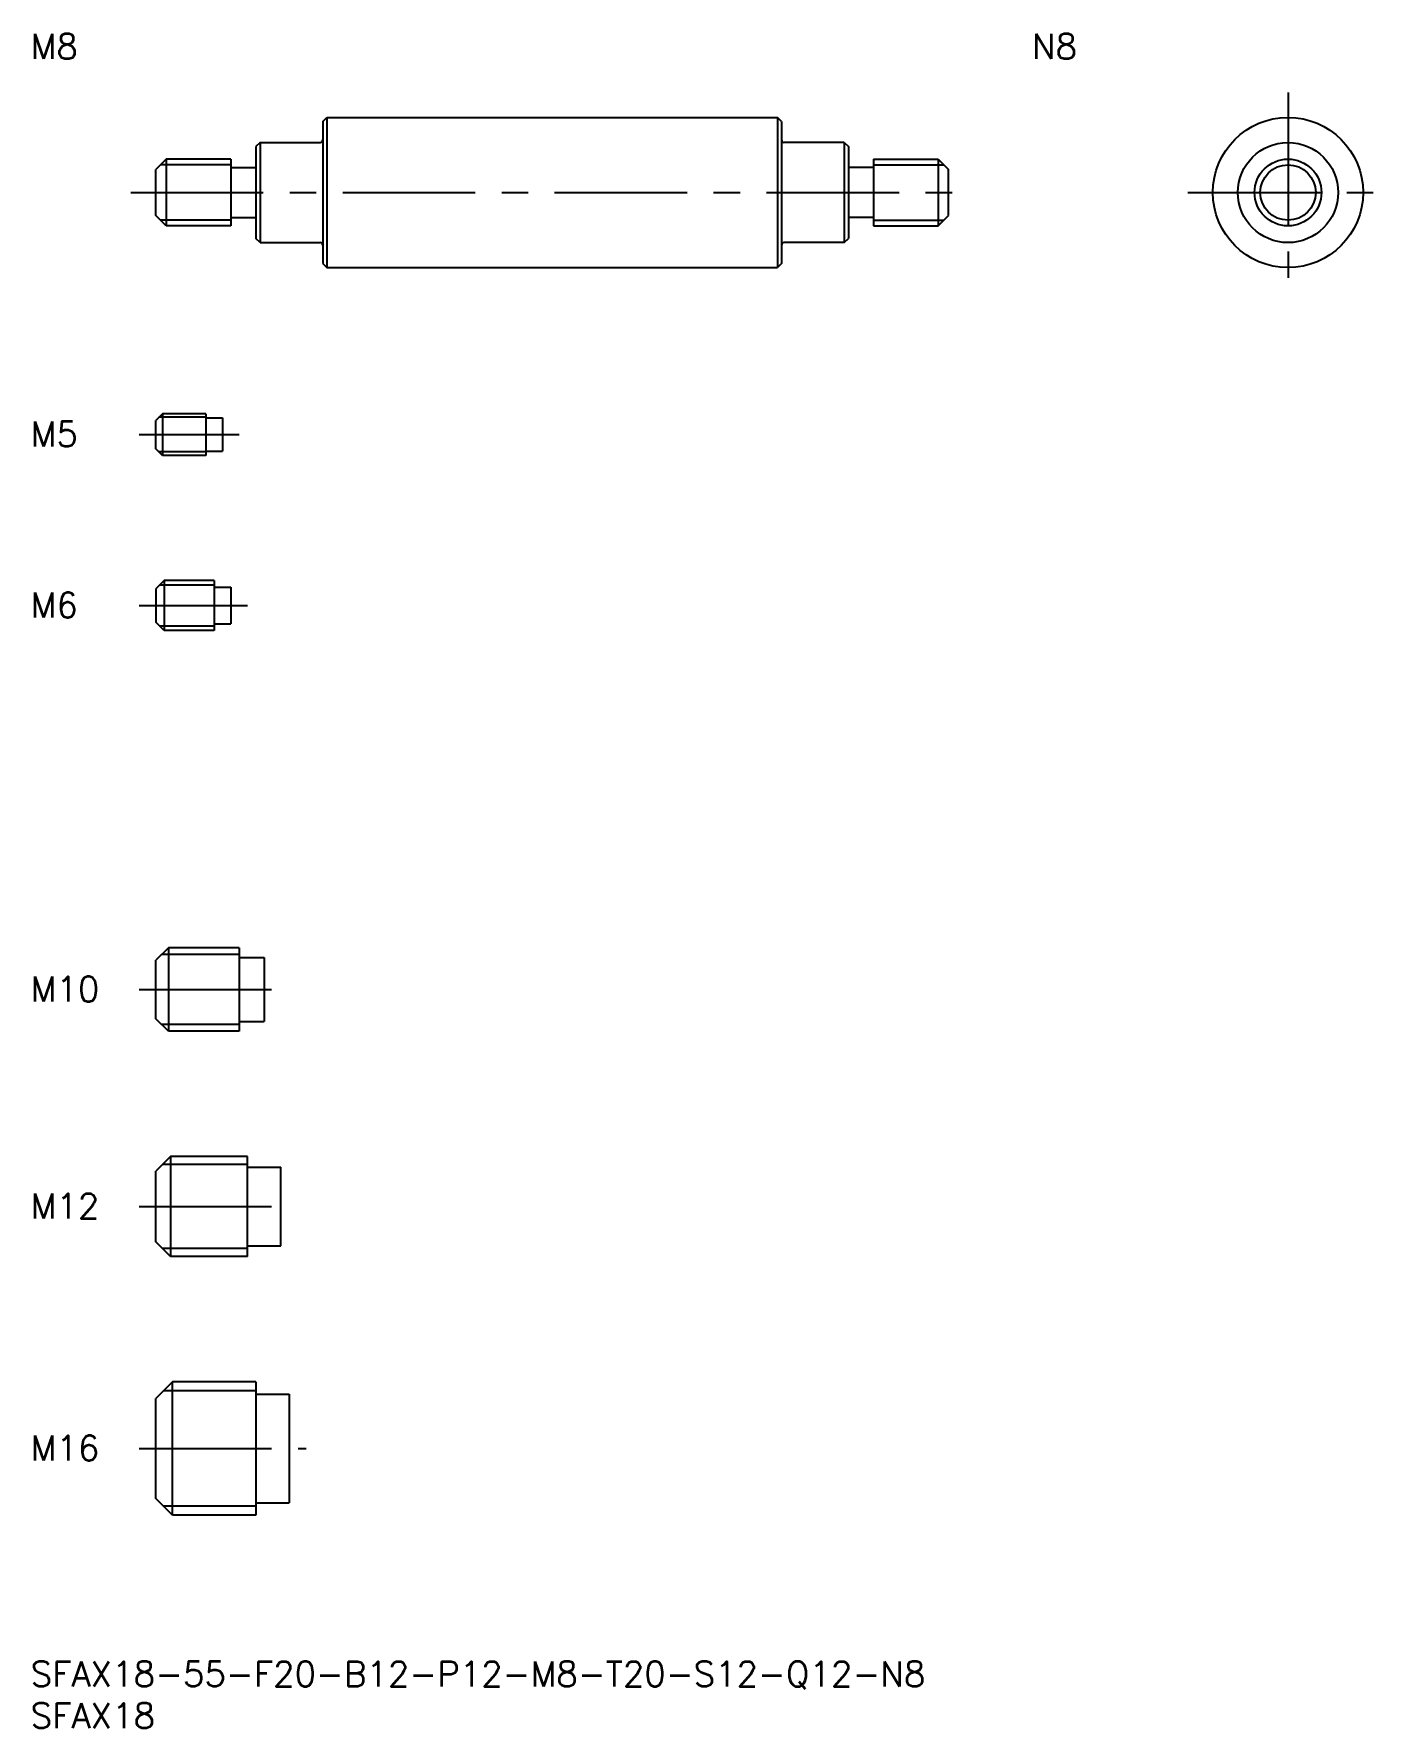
# Model space of a CAD drawing. Extents: x 0 to 163, y -8 to 195.
import ezdxf

# ---------------------------------------------------------------- set-up
doc = ezdxf.new("R2010")
doc.units = 0
doc.header["$LTSCALE"] = 0.5
doc.linetypes.add('CENTER', pattern=[50.8, 31.75, -6.35, 6.35, -6.35])
for name, color, linetype in [('MSM_CENTER', 1, 'CENTER'), ('MSM_CONTINUOUS', 7, 'CONTINUOUS'), ('MSM_NARROW', 5, 'CONTINUOUS'), ('MSM_PART_NUMBER', 7, 'CONTINUOUS')]:
    doc.layers.add(name, color=color, linetype=linetype)
doc.styles.get("Standard").update_dxf_attribs({"font": 'txt.shx', "height": 1, "bigfont": 'bigfont.shx'})

# ---------------------------------------------------------------- blocks, each defined once
blk = doc.blocks.new('*U16')
at = {"layer": 'MSM_PART_NUMBER'}
blk.add_text('SFAX18-55-F20-B12-P12-M8-T20-S12-Q12-N8', height=3, dxfattribs=at).set_placement((0, -3))
blk = doc.blocks.new('*U17')
at = {"layer": 'MSM_PART_NUMBER'}
blk.add_text('SFAX18', height=3, dxfattribs=at).set_placement((0, -8))
blk = doc.blocks.new('*U18')
at = {"layer": 'MSM_PART_NUMBER'}
blk.add_text('M16', height=3, dxfattribs=at).set_placement((0, 24.06))
blk = doc.blocks.new('*U19')
at = {"layer": 'MSM_PART_NUMBER'}
blk.add_text('M12', height=3, dxfattribs=at).set_placement((0, 53.06))
blk = doc.blocks.new('*U20')
at = {"layer": 'MSM_PART_NUMBER'}
blk.add_text('M10', height=3, dxfattribs=at).set_placement((0, 79.06))
blk = doc.blocks.new('*U21')
at = {"layer": 'MSM_PART_NUMBER'}
blk.add_text('M5', height=3, dxfattribs=at).set_placement((0, 145.56))
blk = doc.blocks.new('*U22')
at = {"layer": 'MSM_PART_NUMBER'}
blk.add_text('M8', height=3, dxfattribs=at).set_placement((0, 192.01))
blk = doc.blocks.new('*U23')
at = {"layer": 'MSM_PART_NUMBER'}
blk.add_text('N8', height=3, dxfattribs=at).set_placement((120, 192.01))
blk = doc.blocks.new('*U24')
at = {"layer": 'MSM_PART_NUMBER'}
blk.add_text('M6', height=3, dxfattribs=at).set_placement((0, 125.06))

msp = doc.modelspace()

# ---------------------------------------------------------------- linework, layer by layer
at = {"layer": 'MSM_CENTER'}
for p, q in [((150.69, 188), (150.69, 164)), ((12, 176), (113, 176)), ((138.69, 176), (162.69, 176)), ((13, 147), (25, 147)), ((13, 126.5), (26, 126.5)), ((13, 80.5), (30, 80.5)), ((13, 54.5), (32, 54.5)), ((13, 25.5), (33, 25.5))]:
    msp.add_line(p, q, dxfattribs=at)
at = {"layer": 'MSM_CONTINUOUS'}
for p, q in [((35, 184.5), (35.5, 185)), ((35.5, 185), (89.5, 185)), ((35.5, 185), (35.5, 167)), ((89.5, 185), (89.5, 167)), ((90, 184.5), (89.5, 185)), ((35, 184.5), (35, 167.5)), ((90, 184.5), (90, 167.5)), ((27.5, 182), (27, 181.5)), ((27, 181.5), (27, 170.5)), ((27.5, 182), (27.5, 170)), ((27.5, 182), (34.7, 182)), ((97.5, 182), (90.3, 182)), ((97.5, 182), (97.5, 170)), ((97.5, 182), (98, 181.5)), ((98, 181.5), (98, 170.5)), ((16.25, 180), (15, 178.75)), ((15, 173.25), (15, 178.75)), ((24, 180), (16.25, 180)), ((16.25, 180), (16.25, 172)), ((24, 180), (24, 172)), ((24, 179), (27, 179)), ((101, 179), (98, 179)), ((101, 180), (108.75, 180)), ((101, 180), (101, 172)), ((108.75, 180), (110, 178.75)), ((108.75, 180), (108.75, 172)), ((110, 173.25), (110, 178.75)), ((16.25, 172), (15, 173.25)), ((24, 173), (27, 173)), ((101, 173), (98, 173)), ((108.75, 172), (110, 173.25)), ((24, 172), (16.25, 172)), ((101, 172), (108.75, 172)), ((27.5, 170), (27, 170.5)), ((27.5, 170), (34.7, 170)), ((97.5, 170), (90.3, 170)), ((97.5, 170), (98, 170.5)), ((35, 167.5), (35.5, 167)), ((35.5, 167), (89.5, 167)), ((90, 167.5), (89.5, 167)), ((15.8, 149.5), (15, 148.7)), ((15, 145.3), (15, 148.7)), ((21, 149.5), (15.8, 149.5)), ((15.8, 149.5), (15.8, 144.5)), ((21, 149.5), (21, 144.5)), ((21, 149), (23, 149)), ((23, 149), (23, 145)), ((15.8, 144.5), (15, 145.3)), ((21, 144.5), (15.8, 144.5)), ((21, 145), (23, 145)), ((16, 129.5), (15, 128.5)), ((15, 128.5), (15, 124.5)), ((22, 129.5), (16, 129.5)), ((16, 129.5), (16, 123.5)), ((22, 129.5), (22, 123.5)), ((22, 128.7), (24, 128.7)), ((24, 128.7), (24, 124.3)), ((16, 123.5), (15, 124.5)), ((22, 124.3), (24, 124.3)), ((22, 123.5), (16, 123.5)), ((16.5, 85.5), (15, 84)), ((25, 85.5), (16.5, 85.5)), ((16.5, 85.5), (16.5, 75.5)), ((25, 85.5), (25, 75.5)), ((15, 77), (15, 84)), ((25, 84.35), (28, 84.35)), ((28, 84.35), (28, 76.65)), ((16.5, 75.5), (15, 77)), ((25, 75.5), (16.5, 75.5)), ((25, 76.65), (28, 76.65)), ((16.75, 60.5), (15, 58.75)), ((26, 60.5), (16.75, 60.5)), ((16.75, 60.5), (16.75, 48.5)), ((26, 48.5), (26, 60.5)), ((26, 59.2), (30, 59.2)), ((30, 49.8), (30, 59.2)), ((15, 50.25), (15, 58.75)), ((16.75, 48.5), (15, 50.25)), ((26, 49.8), (30, 49.8)), ((26, 48.5), (16.75, 48.5)), ((17, 33.5), (15, 31.5)), ((27, 33.5), (17, 33.5)), ((17, 17.5), (17, 33.5)), ((27, 33.5), (27, 17.5)), ((15, 19.5), (15, 31.5)), ((27, 32), (31, 32)), ((31, 32), (31, 19)), ((17, 17.5), (15, 19.5)), ((27, 19), (31, 19)), ((27, 17.5), (17, 17.5))]:
    msp.add_line(p, q, dxfattribs=at)
for radius in [9, 6, 4]:
    msp.add_circle((150.69, 176), radius, dxfattribs=at)
for centre, start, end in [((34.7, 182.3), 270, 0), ((90.3, 182.3), 180, 270), ((34.7, 169.7), 0, 90), ((90.3, 169.7), 90, 180)]:
    msp.add_arc(centre, 0.3, start, end, dxfattribs=at)
at = {"layer": 'MSM_NARROW'}
for p, q in [((24, 179.32), (15.57, 179.32)), ((101, 179.32), (109.43, 179.32)), ((24, 172.68), (15.57, 172.68)), ((101, 172.68), (109.43, 172.68)), ((21, 149.07), (15.37, 149.07)), ((21, 144.93), (15.37, 144.93)), ((22, 128.96), (15.46, 128.96)), ((22, 124.04), (15.46, 124.04)), ((25, 84.69), (15.69, 84.69)), ((25, 76.31), (15.69, 76.31)), ((26, 59.55), (15.8, 59.55)), ((26, 49.45), (15.8, 49.45)), ((27, 32.42), (15.92, 32.42)), ((27, 18.58), (15.92, 18.58))]:
    msp.add_line(p, q, dxfattribs=at)
msp.add_circle((150.69, 176), 3.32, dxfattribs=at)

# ---------------------------------------------------------------- block references
at = {"layer": 'MSM_CONTINUOUS'}
for name in ['*U22', '*U23', '*U21', '*U24', '*U20', '*U19', '*U18', '*U16', '*U17']:
    msp.add_blockref(name, (0, 0), dxfattribs=at)

doc.saveas('drawing.dxf')
